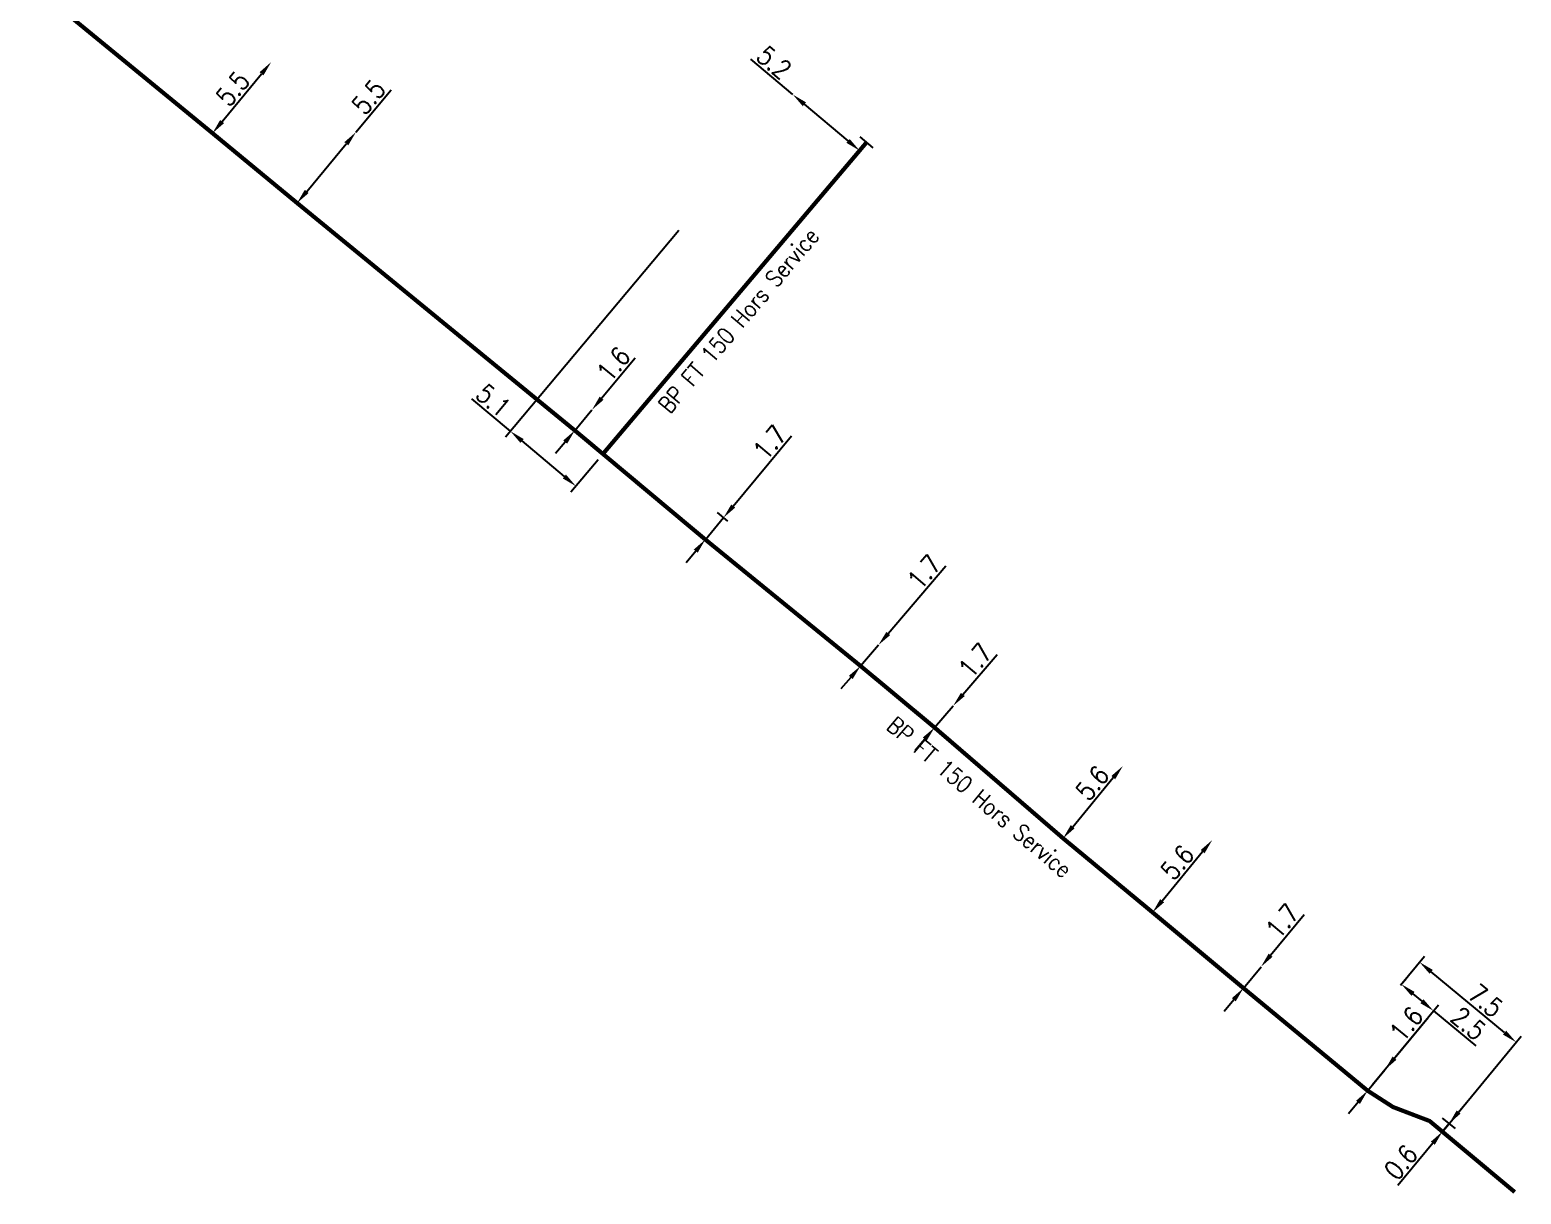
# Model space of a CAD drawing. Header units: millimetres. Extents: x 185000 to 186000, y 127000 to 128000.
# Drawn here: x 185670.2 to 185759.2, y 127620.3 to 127689.8 of the extents above; entities that cross this region are included whole.
import ezdxf
from ezdxf.enums import TextEntityAlignment as Align

# ---------------------------------------------------------------- set-up
doc = ezdxf.new("R2010")
doc.units = ezdxf.units.MM
doc.header["$PDMODE"] = 34
doc.layers.get('0').update_dxf_attribs({"linetype": 'CONTINUOUS'})
doc.layers.get('DEFPOINTS').update_dxf_attribs({"linetype": 'CONTINUOUS'})
doc.layers.add('L_908', color=5, linetype='CONTINUOUS')
doc.styles.get("Standard").update_dxf_attribs({"font": 'romans.shx', "width": 0.85})
doc.linetypes.add('BP_HS', pattern='A,2,-1,["G",Standard,S=0.85,R=0,X=-0.27,Y=-0.4],-1', length=4)
doc.dimstyles.get("Standard").update_dxf_attribs({"dimtxt": 1.5, "dimasz": 1.2, "dimexe": 0.625, "dimexo": 0.625, "dimgap": 0.25, "dimtad": 1, "dimdec": 1, "dimzin": 0, "dimdsep": 46, "dimtxsty": 'Standard', "dimcen": -0.5, "dimadec": 0, "dimazin": 0, "dimtfac": 1, "dimtdec": 1, "dimtmove": 0, "dimatfit": 3, "dimfxl": 0, "dimtolj": 1, "dimtzin": 0, "dimarcsym": 0})

# ---------------------------------------------------------------- blocks, each defined once
blk = doc.blocks.new('*D141')
at = {"layer": 'DEFPOINTS', "color": 0, "linetype": 'Continuous', "ltscale": 0.5, "transparency": 16777216}
for p in [(185684.604, 127687.919), (185684.604, 127687.919), (185681.104, 127683.677)]:
    blk.add_point(p, dxfattribs=at)
at = {"layer": 'L_908', "color": 0, "linetype": 'Continuous', "lineweight": -2, "ltscale": 0.5, "transparency": 16777216}
blk.add_line((185681.677, 127684.371), (185684.031, 127687.225), dxfattribs=at)
at = {"layer": 'L_908', "color": 0, "linetype": 'Continuous', "ltscale": 0.5, "transparency": 16777216}
for points in [[(185683.916, 127687.32), (185684.147, 127687.129), (185684.604, 127687.919)], [(185681.561, 127684.466), (185681.793, 127684.275), (185681.104, 127683.677)]]:
    blk.add_solid(points, dxfattribs=at)
at = {"layer": 'L_908', "color": 0, "linetype": 'Continuous', "ltscale": 0.5, "transparency": 16777216, "insert": (185682.319, 127686.328), "char_height": 1.125, "attachment_point": 5, "rotation": 50.47587}
blk.add_mtext('\\A1;5.5', dxfattribs=at)
blk = doc.blocks.new('*D142')
at = {"layer": 'DEFPOINTS', "color": 0, "linetype": 'Continuous', "ltscale": 0.5, "transparency": 16777216}
for p in [(185689.669, 127683.74), (185689.669, 127683.74), (185686.155, 127679.51)]:
    blk.add_point(p, dxfattribs=at)
at = {"layer": 'L_908', "color": 0, "linetype": 'Continuous', "lineweight": -2, "ltscale": 0.5, "transparency": 16777216}
for p, q in [((185689.669, 127683.74), (185691.764, 127686.262)), ((185686.73, 127680.202), (185689.094, 127683.048))]:
    blk.add_line(p, q, dxfattribs=at)
at = {"layer": 'L_908', "color": 0, "linetype": 'Continuous', "ltscale": 0.5, "transparency": 16777216}
for points in [[(185688.979, 127683.144), (185689.209, 127682.952), (185689.669, 127683.74)], [(185686.614, 127680.298), (185686.845, 127680.106), (185686.155, 127679.51)]]:
    blk.add_solid(points, dxfattribs=at)
at = {"layer": 'L_908', "color": 0, "linetype": 'Continuous', "ltscale": 0.5, "transparency": 16777216, "insert": (185690.427, 127685.827), "char_height": 1.125, "attachment_point": 5, "rotation": 50.28677}
blk.add_mtext('\\A1;5.5', dxfattribs=at)
blk = doc.blocks.new('*D152')
at = {"layer": 'DEFPOINTS', "color": 0, "linetype": 'Continuous', "ltscale": 0.5, "transparency": 16777216}
for p in [(185703.761, 127667.165), (185703.761, 127667.165), (185702.739, 127665.934)]:
    blk.add_point(p, dxfattribs=at)
at = {"layer": 'L_908', "color": 0, "linetype": 'Continuous', "lineweight": -2, "ltscale": 0.5, "transparency": 16777216}
for p, q in [((185704.336, 127667.857), (185706.344, 127670.274)), ((185702.739, 127665.934), (185703.761, 127667.165)), ((185702.164, 127665.241), (185701.589, 127664.549))]:
    blk.add_line(p, q, dxfattribs=at)
at = {"layer": 'L_908', "color": 0, "linetype": 'Continuous', "ltscale": 0.5, "transparency": 16777216}
for points in [[(185704.221, 127667.953), (185704.452, 127667.761), (185703.761, 127667.165)], [(185702.048, 127665.337), (185702.279, 127665.146), (185702.739, 127665.934)]]:
    blk.add_solid(points, dxfattribs=at)
at = {"layer": 'L_908', "color": 0, "linetype": 'Continuous', "ltscale": 0.5, "transparency": 16777216, "insert": (185705.051, 127669.891), "char_height": 1.125, "attachment_point": 5, "rotation": 50.28828}
blk.add_mtext('\\A1;1.6', dxfattribs=at)
blk = doc.blocks.new('*D153')
at = {"layer": 'DEFPOINTS', "color": 0, "linetype": 'Continuous', "ltscale": 0.5, "transparency": 16777216}
for p in [(185711.618, 127660.73), (185712.235, 127660.216), (185710.531, 127659.423)]:
    blk.add_point(p, dxfattribs=at)
at = {"layer": 'L_908', "color": 0, "linetype": 'Continuous', "lineweight": -2, "ltscale": 0.5, "transparency": 16777216}
for p, q in [((185712.194, 127661.421), (185715.676, 127665.606)), ((185711.875, 127660.516), (185711.258, 127661.029)), ((185710.531, 127659.423), (185711.618, 127660.73)), ((185709.955, 127658.731), (185709.38, 127658.039))]:
    blk.add_line(p, q, dxfattribs=at)
at = {"layer": 'L_908', "color": 0, "linetype": 'Continuous', "ltscale": 0.5, "transparency": 16777216}
for points in [[(185712.079, 127661.517), (185712.309, 127661.325), (185711.618, 127660.73)], [(185709.84, 127658.827), (185710.071, 127658.635), (185710.531, 127659.423)]]:
    blk.add_solid(points, dxfattribs=at)
at = {"layer": 'L_908', "color": 0, "linetype": 'Continuous', "ltscale": 0.5, "transparency": 16777216, "insert": (185714.383, 127665.224), "char_height": 1.125, "attachment_point": 5, "rotation": 50.23345}
blk.add_mtext('\\A1;1.7', dxfattribs=at)
blk = doc.blocks.new('*D154')
at = {"layer": 'DEFPOINTS', "color": 0, "linetype": 'Continuous', "ltscale": 0.5, "transparency": 16777216}
for p in [(185720.87, 127653.133), (185720.87, 127653.133), (185719.798, 127651.878)]:
    blk.add_point(p, dxfattribs=at)
at = {"layer": 'L_908', "color": 0, "linetype": 'Continuous', "lineweight": -2, "ltscale": 0.5, "transparency": 16777216}
for p, q in [((185721.454, 127653.817), (185724.897, 127657.848)), ((185719.798, 127651.878), (185720.87, 127653.133)), ((185719.214, 127651.194), (185718.629, 127650.509))]:
    blk.add_line(p, q, dxfattribs=at)
at = {"layer": 'L_908', "color": 0, "linetype": 'Continuous', "ltscale": 0.5, "transparency": 16777216}
for points in [[(185721.34, 127653.914), (185721.569, 127653.719), (185720.87, 127653.133)], [(185719.1, 127651.291), (185719.328, 127651.096), (185719.798, 127651.878)]]:
    blk.add_solid(points, dxfattribs=at)
at = {"layer": 'L_908', "color": 0, "linetype": 'Continuous', "ltscale": 0.5, "transparency": 16777216, "insert": (185723.599, 127657.483), "char_height": 1.125, "attachment_point": 5, "rotation": 49.49776}
blk.add_mtext('\\A1;1.7', dxfattribs=at)
blk = doc.blocks.new('*D155')
at = {"layer": 'DEFPOINTS', "color": 0, "linetype": 'Continuous', "ltscale": 0.5, "transparency": 16777216}
for p in [(185735.461, 127645.906), (185735.461, 127645.906), (185731.892, 127641.59)]:
    blk.add_point(p, dxfattribs=at)
at = {"layer": 'L_908', "color": 0, "linetype": 'Continuous', "lineweight": -2, "ltscale": 0.5, "transparency": 16777216}
blk.add_line((185732.466, 127642.284), (185734.887, 127645.212), dxfattribs=at)
at = {"layer": 'L_908', "color": 0, "linetype": 'Continuous', "ltscale": 0.5, "transparency": 16777216}
for points in [[(185734.772, 127645.308), (185735.003, 127645.117), (185735.461, 127645.906)], [(185732.35, 127642.379), (185732.581, 127642.188), (185731.892, 127641.59)]]:
    blk.add_solid(points, dxfattribs=at)
at = {"layer": 'L_908', "color": 0, "linetype": 'Continuous', "ltscale": 0.5, "transparency": 16777216, "insert": (185733.641, 127644.882), "char_height": 1.125, "attachment_point": 5, "rotation": 50.41508}
blk.add_mtext('\\A1;5.6', dxfattribs=at)
blk = doc.blocks.new('*D156')
at = {"layer": 'DEFPOINTS', "color": 0, "linetype": 'Continuous', "ltscale": 0.5, "transparency": 16777216}
for p in [(185740.797, 127641.488), (185740.797, 127641.488), (185737.233, 127637.169)]:
    blk.add_point(p, dxfattribs=at)
at = {"layer": 'L_908', "color": 0, "linetype": 'Continuous', "lineweight": -2, "ltscale": 0.5, "transparency": 16777216}
blk.add_line((185737.806, 127637.863), (185740.224, 127640.794), dxfattribs=at)
at = {"layer": 'L_908', "color": 0, "linetype": 'Continuous', "ltscale": 0.5, "transparency": 16777216}
for points in [[(185740.109, 127640.889), (185740.34, 127640.698), (185740.797, 127641.488)], [(185737.69, 127637.958), (185737.922, 127637.767), (185737.233, 127637.169)]]:
    blk.add_solid(points, dxfattribs=at)
at = {"layer": 'L_908', "color": 0, "linetype": 'Continuous', "ltscale": 0.5, "transparency": 16777216, "insert": (185738.714, 127640.141), "char_height": 1.125, "attachment_point": 5, "rotation": 50.47217}
blk.add_mtext('\\A1;5.6', dxfattribs=at)
blk = doc.blocks.new('*D157')
at = {"layer": 'DEFPOINTS', "color": 0, "linetype": 'Continuous', "ltscale": 0.5, "transparency": 16777216}
for p in [(185743.709, 127633.921), (185743.709, 127633.921), (185742.659, 127632.649)]:
    blk.add_point(p, dxfattribs=at)
at = {"layer": 'L_908', "color": 0, "linetype": 'Continuous', "lineweight": -2, "ltscale": 0.5, "transparency": 16777216}
for p, q in [((185744.282, 127634.615), (185746.283, 127637.038)), ((185742.659, 127632.649), (185743.709, 127633.921)), ((185742.086, 127631.955), (185741.513, 127631.26))]:
    blk.add_line(p, q, dxfattribs=at)
at = {"layer": 'L_908', "color": 0, "linetype": 'Continuous', "ltscale": 0.5, "transparency": 16777216}
for points in [[(185744.167, 127634.71), (185744.398, 127634.519), (185743.709, 127633.921)], [(185741.97, 127632.05), (185742.201, 127631.859), (185742.659, 127632.649)]]:
    blk.add_solid(points, dxfattribs=at)
at = {"layer": 'L_908', "color": 0, "linetype": 'Continuous', "ltscale": 0.5, "transparency": 16777216, "insert": (185744.991, 127636.651), "char_height": 1.125, "attachment_point": 5, "rotation": 50.45732}
blk.add_mtext('\\A1;1.7', dxfattribs=at)
blk = doc.blocks.new('*D158')
at = {"layer": 'DEFPOINTS', "color": 0, "linetype": 'Continuous', "ltscale": 0.5, "transparency": 16777216}
for p in [(185715.757, 127685.981), (185715.757, 127685.981), (185719.741, 127682.638)]:
    blk.add_point(p, dxfattribs=at)
at = {"layer": 'L_908', "color": 0, "linetype": 'Continuous', "lineweight": -2, "ltscale": 0.5, "transparency": 16777216}
for p, q in [((185715.757, 127685.981), (185713.246, 127688.088)), ((185719.051, 127683.217), (185716.447, 127685.402))]:
    blk.add_line(p, q, dxfattribs=at)
at = {"layer": 'L_908', "color": 0, "linetype": 'Continuous', "ltscale": 0.5, "transparency": 16777216}
for points in [[(185716.543, 127685.517), (185716.35, 127685.287), (185715.757, 127685.981)], [(185719.148, 127683.332), (185718.955, 127683.102), (185719.741, 127682.638)]]:
    blk.add_solid(points, dxfattribs=at)
at = {"layer": 'L_908', "color": 0, "linetype": 'Continuous', "ltscale": 0.5, "transparency": 16777216, "insert": (185714.639, 127687.898), "char_height": 1.125, "attachment_point": 5, "rotation": 319.99967}
blk.add_mtext('\\A1;5.2', dxfattribs=at)
blk = doc.blocks.new('*D159')
at = {"layer": 'DEFPOINTS', "color": 0, "linetype": 'Continuous', "ltscale": 0.5, "transparency": 16777216}
for p in [(185709.256, 127678.233), (185698.896, 127665.886), (185704.427, 127664.544)]:
    blk.add_point(p, dxfattribs=at)
at = {"layer": 'L_908', "color": 0, "linetype": 'Continuous', "lineweight": -2, "ltscale": 0.5, "transparency": 16777216}
for p, q in [((185708.955, 127677.874), (185698.594, 127665.527)), ((185698.896, 127665.886), (185696.594, 127667.818)), ((185702.113, 127663.186), (185699.585, 127665.308)), ((185704.125, 127664.184), (185702.501, 127662.249))]:
    blk.add_line(p, q, dxfattribs=at)
at = {"layer": 'L_908', "color": 0, "linetype": 'Continuous', "ltscale": 0.5, "transparency": 16777216}
for points in [[(185699.682, 127665.423), (185699.489, 127665.193), (185698.896, 127665.886)], [(185702.21, 127663.301), (185702.017, 127663.072), (185702.803, 127662.608)]]:
    blk.add_solid(points, dxfattribs=at)
at = {"layer": 'L_908', "color": 0, "linetype": 'Continuous', "ltscale": 0.5, "transparency": 16777216, "insert": (185697.882, 127667.716), "char_height": 1.125, "attachment_point": 5, "rotation": 319.99967}
blk.add_mtext('\\A1;5.1', dxfattribs=at)
blk = doc.blocks.new('*D160')
at = {"layer": 'DEFPOINTS', "color": 0, "linetype": 'Continuous', "ltscale": 0.5, "transparency": 16777216}
for p in [(185751.74, 127632.456), (185752.09, 127632.88), (185750.076, 127626.525)]:
    blk.add_point(p, dxfattribs=at)
at = {"layer": 'L_908', "color": 0, "linetype": 'Continuous', "lineweight": -2, "ltscale": 0.5, "transparency": 16777216}
for p, q in [((185752.039, 127632.817), (185752.389, 127633.241)), ((185750.375, 127626.887), (185754.308, 127631.651)), ((185752.783, 127632.306), (185753.317, 127631.864)), ((185754.01, 127631.29), (185756.534, 127629.198))]:
    blk.add_line(p, q, dxfattribs=at)
at = {"layer": 'L_908', "color": 0, "linetype": 'Continuous', "ltscale": 0.5, "transparency": 16777216}
for points in [[(185752.879, 127632.421), (185752.688, 127632.19), (185752.09, 127632.88)], [(185753.412, 127631.979), (185753.221, 127631.748), (185754.01, 127631.29)]]:
    blk.add_solid(points, dxfattribs=at)
at = {"layer": 'L_908', "color": 0, "linetype": 'Continuous', "ltscale": 0.5, "transparency": 16777216, "insert": (185756.097, 127630.534), "char_height": 1.125, "attachment_point": 5, "rotation": 320.35089}
blk.add_mtext('\\A1;2.5', dxfattribs=at)
blk = doc.blocks.new('*D161')
at = {"layer": 'DEFPOINTS', "color": 0, "linetype": 'Continuous', "ltscale": 0.5, "transparency": 16777216}
for p in [(185753.177, 127634.196), (185751.74, 127632.456), (185754.3, 127623.791)]:
    blk.add_point(p, dxfattribs=at)
at = {"layer": 'L_908', "color": 0, "linetype": 'Continuous', "lineweight": -2, "ltscale": 0.5, "transparency": 16777216}
for p, q in [((185752.039, 127632.817), (185753.476, 127634.558)), ((185758.252, 127629.991), (185753.87, 127633.622)), ((185754.599, 127624.153), (185759.243, 127629.778))]:
    blk.add_line(p, q, dxfattribs=at)
at = {"layer": 'L_908', "color": 0, "linetype": 'Continuous', "ltscale": 0.5, "transparency": 16777216}
for points in [[(185753.966, 127633.737), (185753.774, 127633.507), (185753.177, 127634.196)], [(185758.347, 127630.106), (185758.156, 127629.875), (185758.945, 127629.417)]]:
    blk.add_solid(points, dxfattribs=at)
at = {"layer": 'L_908', "color": 0, "linetype": 'Continuous', "ltscale": 0.5, "transparency": 16777216, "insert": (185757.124, 127631.9), "char_height": 1.125, "attachment_point": 5, "rotation": 320.35089}
blk.add_mtext('\\A1;7.5', dxfattribs=at)
blk = doc.blocks.new('*D162')
at = {"layer": 'DEFPOINTS', "color": 0, "linetype": 'Continuous', "ltscale": 0.5, "transparency": 16777216}
for p in [(185751.108, 127627.775), (185751.108, 127627.775), (185750.076, 127626.525)]:
    blk.add_point(p, dxfattribs=at)
at = {"layer": 'L_908', "color": 0, "linetype": 'Continuous', "lineweight": -2, "ltscale": 0.5, "transparency": 16777216}
for p, q in [((185751.681, 127628.469), (185753.681, 127630.892)), ((185750.076, 127626.525), (185751.108, 127627.775)), ((185749.503, 127625.831), (185748.93, 127625.137))]:
    blk.add_line(p, q, dxfattribs=at)
at = {"layer": 'L_908', "color": 0, "linetype": 'Continuous', "ltscale": 0.5, "transparency": 16777216}
for points in [[(185751.565, 127628.564), (185751.796, 127628.373), (185751.108, 127627.775)], [(185749.388, 127625.927), (185749.619, 127625.736), (185750.076, 127626.525)]]:
    blk.add_solid(points, dxfattribs=at)
at = {"layer": 'L_908', "color": 0, "linetype": 'Continuous', "ltscale": 0.5, "transparency": 16777216, "insert": (185752.389, 127630.505), "char_height": 1.125, "attachment_point": 5, "rotation": 50.45732}
blk.add_mtext('\\A1;1.6', dxfattribs=at)
blk = doc.blocks.new('*D163')
at = {"layer": 'DEFPOINTS', "color": 0, "linetype": 'Continuous', "ltscale": 0.5, "transparency": 16777216}
for p in [(185753.773, 127624.718), (185754.165, 127625.193), (185754.934, 127624.559)]:
    blk.add_point(p, dxfattribs=at)
at = {"layer": 'L_908', "color": 0, "linetype": 'Continuous', "lineweight": -2, "ltscale": 0.5, "transparency": 16777216}
for p, q in [((185755.507, 127625.253), (185756.08, 127625.947)), ((185754.134, 127624.42), (185754.903, 127623.785)), ((185754.527, 127624.895), (185755.296, 127624.26)), ((185754.934, 127624.559), (185754.542, 127624.083)), ((185753.969, 127623.389), (185751.881, 127620.861))]:
    blk.add_line(p, q, dxfattribs=at)
at = {"layer": 'L_908', "color": 0, "linetype": 'Continuous', "ltscale": 0.5, "transparency": 16777216}
for points in [[(185755.391, 127625.348), (185755.623, 127625.157), (185754.934, 127624.559)], [(185753.853, 127623.485), (185754.084, 127623.294), (185754.542, 127624.083)]]:
    blk.add_solid(points, dxfattribs=at)
at = {"layer": 'L_908', "color": 0, "linetype": 'Continuous', "ltscale": 0.5, "transparency": 16777216, "insert": (185752.06, 127622.256), "char_height": 1.125, "attachment_point": 5, "rotation": 50.45732}
blk.add_mtext('\\A1;0.6', dxfattribs=at)
blk = doc.blocks.new('L_340_07')
at = {"color": 0, "linetype": 'Continuous', "const_width": 0.25, "flags": 128}
blk.add_lwpolyline([(0, 0), (0.35, 0)], dxfattribs=at)
at = {"color": 0, "linetype": 'Continuous', "flags": 128}
blk.add_lwpolyline([(0.35, -0.5), (0.35, 0.5)], dxfattribs=at)
at = {"color": 0, "linetype": 'Continuous', "width": 0.75, "flags": 3}
for tag, p in [('DEF_LEG', (0.723, -3.465)), ('DEF_COUP', (0.723, -5.965)), ('DEF_TYPE', (0.723, -8.465))]:
    blk.add_attdef(tag, text='', height=1.2, dxfattribs=at).set_placement(p, align=Align.MIDDLE)
blk = doc.blocks.new('*D366')
at = {"layer": 'DEFPOINTS', "color": 0, "linetype": 'Continuous', "ltscale": 0.5, "transparency": 16777216}
for p in [(185725.323, 127649.493), (185725.323, 127649.493), (185724.219, 127648.201)]:
    blk.add_point(p, dxfattribs=at)
at = {"layer": 'L_908', "color": 0, "linetype": 'Continuous', "lineweight": -2, "ltscale": 0.5, "transparency": 16777216}
for p, q in [((185725.908, 127650.177), (185727.948, 127652.567)), ((185724.219, 127648.201), (185725.323, 127649.493)), ((185723.635, 127647.516), (185723.05, 127646.832))]:
    blk.add_line(p, q, dxfattribs=at)
at = {"layer": 'L_908', "color": 0, "linetype": 'Continuous', "ltscale": 0.5, "transparency": 16777216}
for points in [[(185725.794, 127650.275), (185726.022, 127650.08), (185725.323, 127649.493)], [(185723.521, 127647.614), (185723.749, 127647.419), (185724.219, 127648.201)]]:
    blk.add_solid(points, dxfattribs=at)
at = {"layer": 'L_908', "color": 0, "linetype": 'Continuous', "ltscale": 0.5, "transparency": 16777216, "insert": (185726.65, 127652.201), "char_height": 1.125, "attachment_point": 5, "rotation": 49.49776}
blk.add_mtext('\\A1;1.7', dxfattribs=at)

msp = doc.modelspace()

# ---------------------------------------------------------------- linework, layer by layer
at = {"layer": 'L_908', "linetype": 'BP_HS', "ltscale": 0.5, "const_width": 0.25, "flags": 128}
for points in [[(185631.209, 127721.71), (185634.332, 127720.665), (185634.332, 127720.665), (185639.23, 127717.747), (185651.416, 127707.845), (185656.607, 127703.627), (185672.725, 127690.545), (185681.104, 127683.677), (185686.155, 127679.51), (185702.739, 127665.934), (185710.531, 127659.423), (185719.798, 127651.878), (185724.219, 127648.201), (185731.892, 127641.59), (185737.233, 127637.169), (185742.659, 127632.649), (185750.076, 127626.525), (185751.591, 127625.551), (185753.303, 127624.896), (185753.773, 127624.718), (185758.858, 127620.475)], [(185704.427, 127664.544), (185719.741, 127682.638), (185719.934, 127682.867)]]:
    msp.add_lwpolyline(points, dxfattribs=at)

# ---------------------------------------------------------------- block references
at = {"layer": 'L_908', "ltscale": 0.5, "rotation": 49.75797057974265}
msp.add_blockref('L_340_07', (185719.934, 127682.867), dxfattribs=at)

# ---------------------------------------------------------------- texts
at = {"layer": 'L_908', "linetype": 'BP_HS', "width": 0.85}
for rotation, p in [(49.75709, (185708.409, 127666.867)), (319.64335, (185721.277, 127648.168))]:
    msp.add_text('BP FT 150 Hors Service', height=1, rotation=rotation, dxfattribs=at).set_placement(p)

# ---------------------------------------------------------------- dimensions: what is measured, and where the dimension line sits
at = {"layer": 'L_908', "linetype": 'Continuous', "ltscale": 0.5}
for base, p1, p2, angle, picture, middle in [((185715.757, 127685.981), (185719.741, 127682.638), (185715.757, 127685.981), 319.99967, '*D158', (185714.157, 127687.324)), ((185684.604, 127687.919), (185681.104, 127683.677), (185684.604, 127687.919), 230.47587, '*D141', (185682.898, 127685.85)), ((185689.669, 127683.74), (185686.155, 127679.51), (185689.669, 127683.74), 230.28677, '*D142', (185691.004, 127685.348)), ((185698.896, 127665.886), (185704.427, 127664.544), (185709.256, 127678.233), 319.99967, '*D159', (185697.4, 127667.141)), ((185703.761, 127667.165), (185702.739, 127665.934), (185703.761, 127667.165), 230.28828, '*D152', (185705.627, 127669.412)), ((185711.618, 127660.73), (185710.531, 127659.423), (185712.235, 127660.216), 230.23345, '*D153', (185714.959, 127664.744)), ((185720.8699, 127653.1325), (185719.7983, 127651.8779), (185720.8699, 127653.1325), 229.49776, '*D154', (185724.1694, 127656.9954)), ((185725.323, 127649.493), (185724.219, 127648.201), (185725.323, 127649.493), 229.49776, '*D366', (185727.22, 127651.714)), ((185735.461, 127645.906), (185731.892, 127641.59), (185735.461, 127645.906), 230.41508, '*D155', (185734.219, 127644.404)), ((185740.797, 127641.488), (185737.233, 127637.169), (185740.797, 127641.488), 230.47217, '*D156', (185739.292, 127639.664)), ((185743.7093, 127633.9209), (185742.6588, 127632.6485), (185743.7093, 127633.9209), 230.45732, '*D157', (185745.5689, 127636.1735)), ((185753.177, 127634.196), (185754.3, 127623.791), (185751.74, 127632.456), 320.35089, '*D161', (185756.645, 127631.322)), ((185752.09, 127632.88), (185750.076, 127626.525), (185751.74, 127632.456), 320.35089, '*D160', (185755.618, 127629.956)), ((185751.108, 127627.775), (185750.076, 127626.525), (185751.108, 127627.775), 230.45732, '*D162', (185752.967, 127630.027)), ((185754.934, 127624.559), (185753.773, 127624.718), (185754.165, 127625.193), 230.45732, '*D163', (185752.638, 127621.778))]:
    dim = msp.add_linear_dim(base=base, p1=p1, p2=p2, angle=angle, dimstyle='Standard', override={"dimscale": 0.75}, dxfattribs=at)
    dim.commit()
    dim.dimension.update_dxf_attribs({"geometry": picture, "text_midpoint": middle, "dimtype": 160})

doc.saveas('drawing.dxf')
